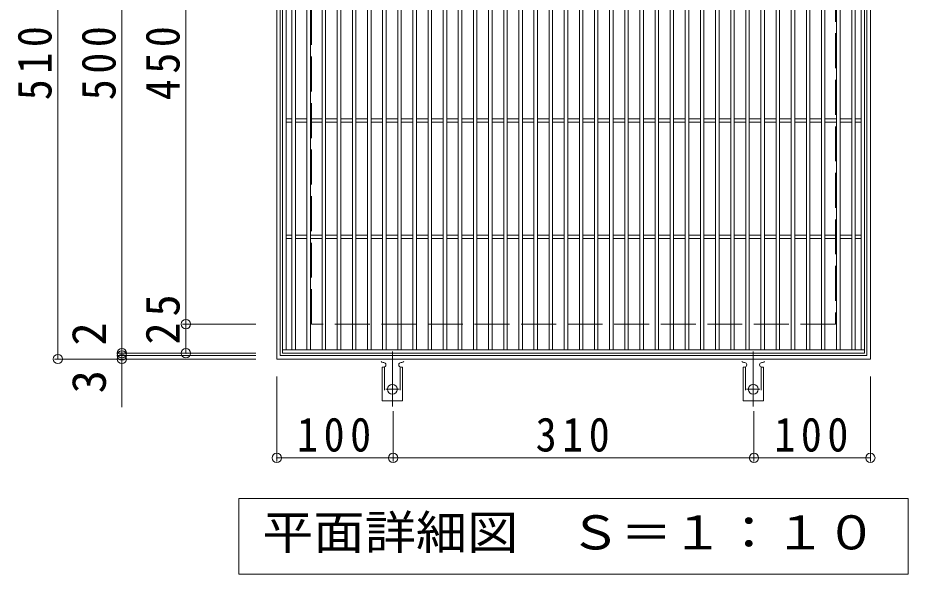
# Model space of a CAD drawing. Units: millimetres, scale not verified. Extents: x -1648 to 1549, y -1372 to 1200.
# Drawn here: x -488 to 277, y 282 to 760 of the extents above; entities that cross this region are included whole.
import ezdxf
from ezdxf.enums import TextEntityAlignment as Align

# ---------------------------------------------------------------- set-up
doc = ezdxf.new("R2010")
doc.units = ezdxf.units.MM
doc.header["$LTSCALE"] = 10
doc.header["$PDMODE"] = 32
doc.header["$PDSIZE"] = 8
for name, pattern in [('CHAIN2', [12, 9, -1, 1, -1]), ('DASHED2', [3, 2, -1]), ('DASHED3', [4, 3, -1])]:
    doc.linetypes.add(name, pattern=pattern)
for name, color, linetype, lineweight in [('C-1', 2, 'Continuous', 9), ('C-2', 3, 'Continuous', 9), ('C-4', 7, 'Continuous', 9), ('C-5', 7, 'Continuous', 9), ('C-A', 3, 'Continuous', 9)]:
    doc.layers.add(name, color=color, linetype=linetype, lineweight=lineweight)
doc.styles.add('ＭＳ ゴシック', font='')
doc.styles.get('ＭＳ ゴシック').set_extended_font_data('MS Gothic')

msp = doc.modelspace()

# ---------------------------------------------------------------- linework, layer by layer
at = {"layer": 'C-1'}
for p, q in [((-265.57, 467.08), (-265.57, 977.08)), ((244.43, 977.08), (244.43, 467.08)), ((244.43, 467.08), (-265.57, 467.08))]:
    msp.add_line(p, q, dxfattribs=at)
at = {"layer": 'C-1', "linetype": 'DASHED3'}
for p, q in [((-235.57, 497.08), (-235.57, 947.08)), ((214.43, 947.08), (214.43, 497.08)), ((214.43, 497.08), (-235.57, 497.08))]:
    msp.add_line(p, q, dxfattribs=at)
at = {"layer": 'C-1'}
msp.add_lwpolyline([(241.43, 470.08), (-262.57, 470.08), (-262.57, 974.08), (241.43, 974.08)], close=True, dxfattribs=at)
at = {"layer": 'C-2'}
for p, q in [((-260.57, 972.08), (-260.57, 472.08)), ((239.43, 472.08), (239.43, 972.08)), ((-257.57, 969.08), (-257.57, 475.08)), ((-252.57, 969.08), (-252.57, 475.08)), ((-249.57, 969.08), (-249.57, 475.08)), ((-239.57, 969.08), (-239.57, 475.08)), ((-236.57, 969.08), (-236.57, 475.08)), ((-226.57, 969.08), (-226.57, 475.08)), ((-223.57, 969.08), (-223.57, 475.08)), ((-213.57, 969.08), (-213.57, 475.08)), ((-210.57, 969.08), (-210.57, 475.08)), ((-200.57, 969.08), (-200.57, 475.08)), ((-197.57, 969.08), (-197.57, 475.08)), ((-187.57, 969.08), (-187.57, 475.08)), ((-184.57, 969.08), (-184.57, 475.08)), ((-174.57, 969.08), (-174.57, 475.08)), ((-171.57, 969.08), (-171.57, 475.08)), ((-161.57, 969.08), (-161.57, 475.08)), ((-158.57, 969.08), (-158.57, 475.08)), ((-148.57, 969.08), (-148.57, 475.08)), ((-145.57, 969.08), (-145.57, 475.08)), ((-135.57, 969.08), (-135.57, 475.08)), ((-132.57, 969.08), (-132.57, 475.08)), ((-122.57, 969.08), (-122.57, 475.08)), ((-119.57, 969.08), (-119.57, 475.08)), ((-109.57, 969.08), (-109.57, 475.08)), ((-106.57, 969.08), (-106.57, 475.08)), ((-96.57, 969.08), (-96.57, 475.08)), ((-93.57, 969.08), (-93.57, 475.08)), ((-83.57, 969.08), (-83.57, 475.08)), ((-80.57, 969.08), (-80.57, 475.08)), ((-70.57, 969.08), (-70.57, 475.08)), ((-67.57, 969.08), (-67.57, 475.08)), ((-57.57, 969.08), (-57.57, 475.08)), ((-54.57, 969.08), (-54.57, 475.08)), ((-44.57, 969.08), (-44.57, 475.08)), ((-41.57, 969.08), (-41.57, 475.08)), ((-31.57, 969.08), (-31.57, 475.08)), ((-28.57, 969.08), (-28.57, 475.08)), ((-18.57, 969.08), (-18.57, 475.08)), ((-15.57, 969.08), (-15.57, 475.08)), ((-5.57, 969.08), (-5.57, 475.08)), ((-2.57, 969.08), (-2.57, 475.08)), ((7.43, 969.08), (7.43, 475.08)), ((10.43, 969.08), (10.43, 475.08)), ((20.43, 969.08), (20.43, 475.08)), ((23.43, 969.08), (23.43, 475.08)), ((33.43, 969.08), (33.43, 475.08)), ((36.43, 969.08), (36.43, 475.08)), ((46.43, 969.08), (46.43, 475.08)), ((49.43, 969.08), (49.43, 475.08)), ((59.43, 969.08), (59.43, 475.08)), ((62.43, 969.08), (62.43, 475.08)), ((72.43, 969.08), (72.43, 475.08)), ((75.43, 969.08), (75.43, 475.08)), ((85.43, 969.08), (85.43, 475.08)), ((88.43, 969.08), (88.43, 475.08)), ((98.43, 969.08), (98.43, 475.08)), ((101.43, 969.08), (101.43, 475.08)), ((111.43, 969.08), (111.43, 475.08)), ((114.43, 969.08), (114.43, 475.08)), ((124.43, 969.08), (124.43, 475.08)), ((127.43, 969.08), (127.43, 475.08)), ((137.43, 969.08), (137.43, 475.08)), ((140.43, 969.08), (140.43, 475.08)), ((150.43, 969.08), (150.43, 475.08)), ((153.43, 969.08), (153.43, 475.08)), ((163.43, 969.08), (163.43, 475.08)), ((166.43, 969.08), (166.43, 475.08)), ((176.43, 969.08), (176.43, 475.08)), ((179.43, 969.08), (179.43, 475.08)), ((189.43, 969.08), (189.43, 475.08)), ((192.43, 969.08), (192.43, 475.08)), ((202.43, 969.08), (202.43, 475.08)), ((205.43, 969.08), (205.43, 475.08)), ((215.43, 969.08), (215.43, 475.08)), ((218.43, 969.08), (218.43, 475.08)), ((228.43, 969.08), (228.43, 475.08)), ((231.43, 969.08), (231.43, 475.08)), ((236.43, 969.08), (236.43, 475.08)), ((-252.57, 673.58), (-257.57, 673.58)), ((-239.57, 673.58), (-249.57, 673.58)), ((-226.57, 673.58), (-236.57, 673.58)), ((-213.57, 673.58), (-223.57, 673.58)), ((-200.57, 673.58), (-210.57, 673.58)), ((-187.57, 673.58), (-197.57, 673.58)), ((-174.57, 673.58), (-184.57, 673.58)), ((-161.57, 673.58), (-171.57, 673.58)), ((-148.57, 673.58), (-158.57, 673.58)), ((-135.57, 673.58), (-145.57, 673.58)), ((-122.57, 673.58), (-132.57, 673.58)), ((-109.57, 673.58), (-119.57, 673.58)), ((-96.57, 673.58), (-106.57, 673.58)), ((-83.57, 673.58), (-93.57, 673.58)), ((-70.57, 673.58), (-80.57, 673.58)), ((-57.57, 673.58), (-67.57, 673.58)), ((-44.57, 673.58), (-54.57, 673.58)), ((-31.57, 673.58), (-41.57, 673.58)), ((-18.57, 673.58), (-28.57, 673.58)), ((-5.57, 673.58), (-15.57, 673.58)), ((7.43, 673.58), (-2.57, 673.58)), ((20.43, 673.58), (10.43, 673.58)), ((33.43, 673.58), (23.43, 673.58)), ((46.43, 673.58), (36.43, 673.58)), ((59.43, 673.58), (49.43, 673.58)), ((72.43, 673.58), (62.43, 673.58)), ((85.43, 673.58), (75.43, 673.58)), ((98.43, 673.58), (88.43, 673.58)), ((111.43, 673.58), (101.43, 673.58)), ((124.43, 673.58), (114.43, 673.58)), ((137.43, 673.58), (127.43, 673.58)), ((150.43, 673.58), (140.43, 673.58)), ((163.43, 673.58), (153.43, 673.58)), ((176.43, 673.58), (166.43, 673.58)), ((189.43, 673.58), (179.43, 673.58)), ((202.43, 673.58), (192.43, 673.58)), ((215.43, 673.58), (205.43, 673.58)), ((228.43, 673.58), (218.43, 673.58)), ((236.43, 673.58), (231.43, 673.58)), ((-252.57, 670.58), (-257.57, 670.58)), ((-239.57, 670.58), (-249.57, 670.58)), ((-226.57, 670.58), (-236.57, 670.58)), ((-213.57, 670.58), (-223.57, 670.58)), ((-200.57, 670.58), (-210.57, 670.58)), ((-187.57, 670.58), (-197.57, 670.58)), ((-174.57, 670.58), (-184.57, 670.58)), ((-161.57, 670.58), (-171.57, 670.58)), ((-148.57, 670.58), (-158.57, 670.58)), ((-135.57, 670.58), (-145.57, 670.58)), ((-122.57, 670.58), (-132.57, 670.58)), ((-109.57, 670.58), (-119.57, 670.58)), ((-96.57, 670.58), (-106.57, 670.58)), ((-83.57, 670.58), (-93.57, 670.58)), ((-70.57, 670.58), (-80.57, 670.58)), ((-57.57, 670.58), (-67.57, 670.58)), ((-44.57, 670.58), (-54.57, 670.58)), ((-31.57, 670.58), (-41.57, 670.58)), ((-18.57, 670.58), (-28.57, 670.58)), ((-5.57, 670.58), (-15.57, 670.58)), ((7.43, 670.58), (-2.57, 670.58)), ((20.43, 670.58), (10.43, 670.58)), ((33.43, 670.58), (23.43, 670.58)), ((46.43, 670.58), (36.43, 670.58)), ((59.43, 670.58), (49.43, 670.58)), ((72.43, 670.58), (62.43, 670.58)), ((85.43, 670.58), (75.43, 670.58)), ((98.43, 670.58), (88.43, 670.58)), ((111.43, 670.58), (101.43, 670.58)), ((124.43, 670.58), (114.43, 670.58)), ((137.43, 670.58), (127.43, 670.58)), ((150.43, 670.58), (140.43, 670.58)), ((163.43, 670.58), (153.43, 670.58)), ((176.43, 670.58), (166.43, 670.58)), ((189.43, 670.58), (179.43, 670.58)), ((202.43, 670.58), (192.43, 670.58)), ((215.43, 670.58), (205.43, 670.58)), ((228.43, 670.58), (218.43, 670.58)), ((236.43, 670.58), (231.43, 670.58)), ((-252.57, 573.58), (-257.57, 573.58)), ((-252.57, 570.58), (-257.57, 570.58)), ((-239.57, 573.58), (-249.57, 573.58)), ((-239.57, 570.58), (-249.57, 570.58)), ((-226.57, 573.58), (-236.57, 573.58)), ((-226.57, 570.58), (-236.57, 570.58)), ((-213.57, 573.58), (-223.57, 573.58)), ((-213.57, 570.58), (-223.57, 570.58)), ((-200.57, 573.58), (-210.57, 573.58)), ((-200.57, 570.58), (-210.57, 570.58)), ((-187.57, 573.58), (-197.57, 573.58)), ((-187.57, 570.58), (-197.57, 570.58)), ((-174.57, 573.58), (-184.57, 573.58)), ((-174.57, 570.58), (-184.57, 570.58)), ((-161.57, 573.58), (-171.57, 573.58)), ((-161.57, 570.58), (-171.57, 570.58)), ((-148.57, 573.58), (-158.57, 573.58)), ((-148.57, 570.58), (-158.57, 570.58)), ((-135.57, 573.58), (-145.57, 573.58)), ((-135.57, 570.58), (-145.57, 570.58)), ((-122.57, 573.58), (-132.57, 573.58)), ((-122.57, 570.58), (-132.57, 570.58)), ((-109.57, 573.58), (-119.57, 573.58)), ((-109.57, 570.58), (-119.57, 570.58)), ((-96.57, 573.58), (-106.57, 573.58)), ((-96.57, 570.58), (-106.57, 570.58)), ((-83.57, 573.58), (-93.57, 573.58)), ((-83.57, 570.58), (-93.57, 570.58)), ((-70.57, 573.58), (-80.57, 573.58)), ((-70.57, 570.58), (-80.57, 570.58)), ((-57.57, 573.58), (-67.57, 573.58)), ((-57.57, 570.58), (-67.57, 570.58)), ((-44.57, 573.58), (-54.57, 573.58)), ((-44.57, 570.58), (-54.57, 570.58)), ((-31.57, 573.58), (-41.57, 573.58)), ((-31.57, 570.58), (-41.57, 570.58)), ((-18.57, 573.58), (-28.57, 573.58)), ((-18.57, 570.58), (-28.57, 570.58)), ((-5.57, 573.58), (-15.57, 573.58)), ((-5.57, 570.58), (-15.57, 570.58)), ((7.43, 573.58), (-2.57, 573.58)), ((7.43, 570.58), (-2.57, 570.58)), ((20.43, 573.58), (10.43, 573.58)), ((20.43, 570.58), (10.43, 570.58)), ((33.43, 573.58), (23.43, 573.58)), ((33.43, 570.58), (23.43, 570.58)), ((46.43, 573.58), (36.43, 573.58)), ((46.43, 570.58), (36.43, 570.58)), ((59.43, 573.58), (49.43, 573.58)), ((59.43, 570.58), (49.43, 570.58)), ((72.43, 573.58), (62.43, 573.58)), ((72.43, 570.58), (62.43, 570.58)), ((85.43, 573.58), (75.43, 573.58)), ((85.43, 570.58), (75.43, 570.58)), ((98.43, 573.58), (88.43, 573.58)), ((98.43, 570.58), (88.43, 570.58)), ((111.43, 573.58), (101.43, 573.58)), ((111.43, 570.58), (101.43, 570.58)), ((124.43, 573.58), (114.43, 573.58)), ((124.43, 570.58), (114.43, 570.58)), ((137.43, 573.58), (127.43, 573.58)), ((137.43, 570.58), (127.43, 570.58)), ((150.43, 573.58), (140.43, 573.58)), ((150.43, 570.58), (140.43, 570.58)), ((163.43, 573.58), (153.43, 573.58)), ((163.43, 570.58), (153.43, 570.58)), ((176.43, 573.58), (166.43, 573.58)), ((176.43, 570.58), (166.43, 570.58)), ((189.43, 573.58), (179.43, 573.58)), ((189.43, 570.58), (179.43, 570.58)), ((202.43, 573.58), (192.43, 573.58)), ((202.43, 570.58), (192.43, 570.58)), ((215.43, 573.58), (205.43, 573.58)), ((215.43, 570.58), (205.43, 570.58)), ((228.43, 573.58), (218.43, 573.58)), ((228.43, 570.58), (218.43, 570.58)), ((236.43, 573.58), (231.43, 573.58)), ((236.43, 570.58), (231.43, 570.58)), ((-260.57, 475.08), (239.43, 475.08)), ((-260.57, 472.08), (239.43, 472.08))]:
    msp.add_line(p, q, dxfattribs=at)
at = {"layer": 'C-4'}
for p, q in [((-398.57, 425.77), (-398.57, 1021.83)), ((-453.57, 467.08), (-453.57, 977.08)), ((-343.57, 472.08), (-343.57, 972.08)), ((-283.57, 497.08), (-346.57, 497.08)), ((-283.57, 467.08), (-456.57, 467.08)), ((-283.57, 472.08), (-401.57, 472.08)), ((-283.57, 470.08), (-401.57, 470.08)), ((-265.57, 452.08), (-265.57, 379.08)), ((244.43, 452.08), (244.43, 379.08)), ((-165.57, 422.37), (-165.57, 379.08)), ((144.43, 422.37), (144.43, 379.08)), ((-265.57, 382.08), (-165.57, 382.08)), ((-165.57, 382.08), (144.43, 382.08)), ((144.43, 382.08), (244.43, 382.08))]:
    msp.add_line(p, q, dxfattribs=at)
for p in [(-343.57, 497.08), (-398.57, 472.08), (-343.57, 472.08), (-453.57, 467.08), (-398.57, 470.08), (-398.57, 467.08), (-265.57, 382.08), (-165.57, 382.08), (144.43, 382.08), (244.43, 382.08)]:
    msp.add_point(p, dxfattribs=at)
at = {"layer": 'C-5'}
for p, q in [((-298.07, 347.08), (276.93, 347.08)), ((-298.07, 282.08), (-298.07, 347.08)), ((276.93, 347.08), (276.93, 282.08)), ((276.93, 282.08), (-298.07, 282.08))]:
    msp.add_line(p, q, dxfattribs=at)
at = {"layer": 'C-A', "color": 7, "linetype": 'CHAIN2'}
for p, q in [((-166.21, 473.55), (-166.21, 426.15)), ((143.8, 473.55), (143.8, 426.15)), ((-171.98, 441.08), (-160.43, 441.08)), ((138.02, 441.08), (149.57, 441.08))]:
    msp.add_line(p, q, dxfattribs=at)
at = {"layer": 'C-A'}
for p, q in [((-174.96, 460.08), (-173.71, 460.08)), ((-174.96, 460.08), (-174.96, 431.08)), ((-174.2, 464.08), (-173.7, 464.08)), ((-158.71, 464.08), (-158.2, 464.08)), ((-157.46, 460.08), (-158.71, 460.08)), ((-157.46, 460.08), (-157.46, 431.08)), ((135.04, 460.08), (136.29, 460.08)), ((135.04, 460.08), (135.04, 431.08)), ((135.8, 464.08), (136.3, 464.08)), ((151.29, 464.08), (151.8, 464.08)), ((152.54, 460.08), (151.29, 460.08)), ((152.54, 460.08), (152.54, 431.08)), ((-157.46, 431.08), (-174.96, 431.08)), ((152.54, 431.08), (135.04, 431.08))]:
    msp.add_line(p, q, dxfattribs=at)
at = {"layer": 'C-A', "linetype": 'DASHED2'}
for p, q in [((-172.96, 460.23), (-172.96, 431.08)), ((-159.46, 460.23), (-159.46, 431.08)), ((137.04, 460.23), (137.04, 431.08)), ((150.54, 460.23), (150.54, 431.08))]:
    msp.add_line(p, q, dxfattribs=at)
at = {"layer": 'C-A'}
for centre in [(-166.21, 441.08), (143.8, 441.08)]:
    msp.add_circle(centre, 4.25, dxfattribs=at)
for centre, start, end in [((-174.2, 466.08), 209.99951, 269.72403), ((-173.71, 462.08), 270, 90), ((-158.71, 462.08), 90.13329, 270), ((-158.2, 466.08), 270.24162, 330.00072), ((135.8, 466.08), 209.99951, 269.72403), ((136.29, 462.08), 270, 90), ((151.29, 462.08), 90.13329, 270), ((151.8, 466.08), 270.24162, 330.00072)]:
    msp.add_arc(centre, 2, start, end, dxfattribs=at)

# ---------------------------------------------------------------- texts
at = {"layer": 'C-4', "color": 2, "style": 'ＭＳ ゴシック'}
for s, p in [('2', (-403.57, 478.66)), ('3', (-403.57, 437.56))]:
    msp.add_text(s, height=29.33, rotation=90, dxfattribs=at).set_placement(p, align=Align.BOTTOM_LEFT)
at = {"layer": 'C-4', "color": 2, "char_height": 29.33, "attachment_point": 7, "rotation": 90, "style": 'ＭＳ ゴシック'}
for s, insert in [('\\T1.27;\\W0.9;510', (-458.57, 689.58)), ('\\T1.27;\\W0.9;500', (-403.57, 689.58)), ('\\T1.27;\\W0.9;450', (-348.57, 689.58)), ('\\T1.27;\\W0.95;25', (-348.57, 479.55))]:
    msp.add_mtext(s, dxfattribs=dict(at, insert=insert))
at = {"layer": 'C-4', "color": 2, "char_height": 29.33, "attachment_point": 7, "style": 'ＭＳ ゴシック'}
for s, insert in [('\\T1.27;\\W0.9;100', (-248.07, 387.08)), ('\\T1.27;\\W0.9;310', (-43.07, 387.08)), ('\\T1.27;\\W0.9;100', (161.93, 387.08))]:
    msp.add_mtext(s, dxfattribs=dict(at, insert=insert))
at = {"layer": 'C-5', "color": 2, "style": 'ＭＳ ゴシック', "width": 1.1}
msp.add_text('平面詳細図\u3000Ｓ＝１：１０', height=29.33, dxfattribs=at).set_placement((-278.07, 294.58), align=Align.BOTTOM_LEFT)

doc.saveas('drawing.dxf')
